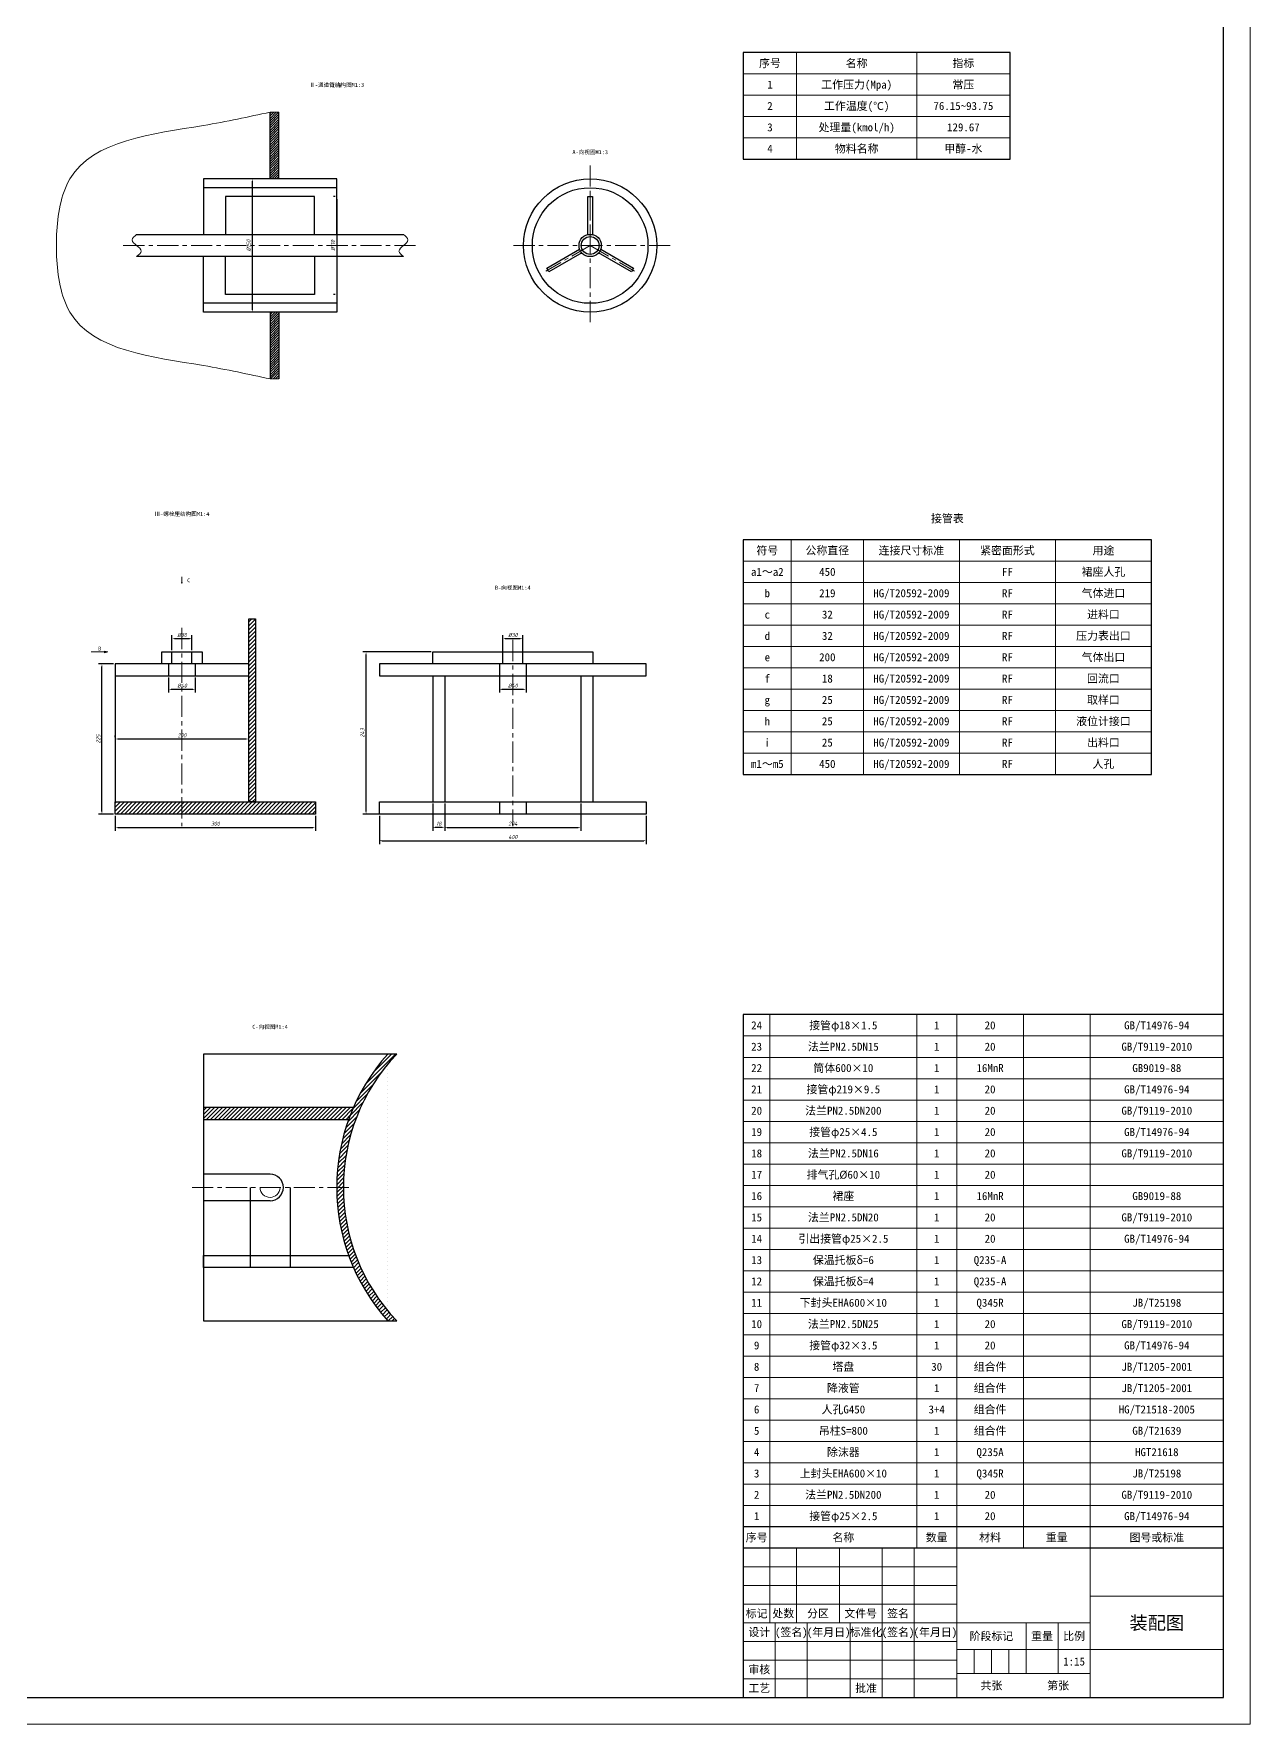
# Model space of a CAD drawing. Header units: millimetres. Extents: x 0 to 841, y 0 to 1189.
# Drawn here: x 385 to 841, y 0 to 634 of the extents above; entities that cross this region are included whole.
import ezdxf
from ezdxf.enums import TextEntityAlignment as Align

# ---------------------------------------------------------------- set-up
doc = ezdxf.new("R2010")
doc.units = ezdxf.units.MM
doc.header["$LTSCALE"] = 0.25
doc.linetypes.add('CENTER', pattern=[50.8, 31.75, -6.35, 6.35, -6.35])
for name, color, linetype, lineweight in [('中心线', 6, 'CENTER', 15), ('剖面线', 5, 'Continuous', 15), ('尺寸', 3, 'Continuous', 15), ('文字', 7, 'Continuous', 15), ('粗实线', 7, 'Continuous', 30), ('细实线', 7, 'Continuous', 15)]:
    doc.layers.add(name, color=color, linetype=linetype, lineweight=lineweight)
doc.styles.add('gbeitc', font='gbeitc.shx', dxfattribs={"bigfont": 'gbcbig.shx'})
doc.styles.add('Songti', font='')
doc.styles.get('Songti').set_extended_font_data('SimSun')
doc.dimstyles.new('gbeitc', dxfattribs={"dimtxt": 1.5, "dimasz": 0.9375, "dimexe": 1.25, "dimexo": 0.625, "dimtad": 1, "dimdec": 0, "dimlfac": 15, "dimdsep": 46, "dimtxsty": 'gbeitc', "dimcen": 2.5, "dimadec": 0, "dimazin": 0, "dimtfac": 1, "dimtdec": 3, "dimtmove": 0, "dimatfit": 3, "dimfxl": 1, "dimarcsym": 0})

# ---------------------------------------------------------------- blocks, each defined once
blk = doc.blocks.new('*D425')
at = {"layer": 'Defpoints', "color": 0, "transparency": 16777216}
for p in [(473.6, 579.35), (466.93, 529.35), (473.6, 529.35)]:
    blk.add_point(p, dxfattribs=at)
at = {"layer": '尺寸', "color": 0, "lineweight": -2, "transparency": 16777216}
for p, q in [((472.98, 579.35), (465.68, 579.35)), ((466.93, 578.41), (466.93, 530.29)), ((472.98, 529.35), (465.68, 529.35))]:
    blk.add_line(p, q, dxfattribs=at)
at = {"layer": '尺寸', "color": 0, "transparency": 16777216}
for points in [[(466.78, 578.41), (467.09, 578.41), (466.93, 579.35)], [(466.78, 530.29), (467.09, 530.29), (466.93, 529.35)]]:
    blk.add_solid(points, dxfattribs=at)
at = {"layer": '尺寸', "color": 0, "transparency": 16777216, "insert": (465.56, 554.35), "char_height": 1.5, "attachment_point": 5, "rotation": 90, "style": 'gbeitc'}
blk.add_mtext('%%c150', dxfattribs=at)
blk = doc.blocks.new('*D426')
at = {"layer": 'Defpoints', "color": 0, "transparency": 16777216}
for p in [(498.6, 572.68), (498.6, 536.02), (498.6, 536.02)]:
    blk.add_point(p, dxfattribs=at)
at = {"layer": '尺寸', "color": 0, "lineweight": -2, "transparency": 16777216}
for p, q in [((497.98, 572.68), (497.35, 572.68)), ((498.6, 571.75), (498.6, 536.95)), ((497.98, 536.02), (497.35, 536.02))]:
    blk.add_line(p, q, dxfattribs=at)
at = {"layer": '尺寸', "color": 0, "transparency": 16777216}
for points in [[(498.44, 571.75), (498.76, 571.75), (498.6, 572.68)], [(498.44, 536.95), (498.76, 536.95), (498.6, 536.02)]]:
    blk.add_solid(points, dxfattribs=at)
at = {"layer": '尺寸', "color": 0, "transparency": 16777216, "insert": (497.22, 554.35), "char_height": 1.5, "attachment_point": 5, "rotation": 90, "style": 'gbeitc'}
blk.add_mtext('%%c110', dxfattribs=at)
blk = doc.blocks.new('*D427')
at = {"layer": 'Defpoints', "color": 0, "transparency": 16777216}
for p in [(415.6, 341.225), (490.6, 341.225), (490.6, 336.225)]:
    blk.add_point(p, dxfattribs=at)
at = {"layer": '尺寸', "color": 0, "lineweight": -2, "transparency": 16777216}
for p, q in [((415.6, 340.6), (415.6, 334.975)), ((416.5375, 336.225), (489.6625, 336.225)), ((490.6, 340.6), (490.6, 334.975))]:
    blk.add_line(p, q, dxfattribs=at)
at = {"layer": '尺寸', "color": 0, "transparency": 16777216}
for points in [[(416.5375, 336.38125), (416.5375, 336.06875), (415.6, 336.225)], [(489.6625, 336.38125), (489.6625, 336.06875), (490.6, 336.225)]]:
    blk.add_solid(points, dxfattribs=at)
at = {"layer": '尺寸', "color": 0, "transparency": 16777216, "insert": (453.1, 337.6), "char_height": 1.5, "attachment_point": 5, "style": 'gbeitc'}
blk.add_mtext('300', dxfattribs=at)
blk = doc.blocks.new('*D428')
at = {"layer": 'Defpoints', "color": 0, "transparency": 16777216}
for p in [(415.6, 369.35), (465.6, 369.35), (465.6, 369.35)]:
    blk.add_point(p, dxfattribs=at)
at = {"layer": '尺寸', "color": 0, "lineweight": -2, "transparency": 16777216}
for p, q in [((415.6, 369.975), (415.6, 370.6)), ((416.5375, 369.35), (464.6625, 369.35)), ((465.6, 369.975), (465.6, 370.6))]:
    blk.add_line(p, q, dxfattribs=at)
at = {"layer": '尺寸', "color": 0, "transparency": 16777216}
for points in [[(416.5375, 369.50625), (416.5375, 369.19375), (415.6, 369.35)], [(464.6625, 369.50625), (464.6625, 369.19375), (465.6, 369.35)]]:
    blk.add_solid(points, dxfattribs=at)
at = {"layer": '尺寸', "color": 0, "transparency": 16777216, "insert": (440.6, 370.725), "char_height": 1.5, "attachment_point": 5, "style": 'gbeitc'}
blk.add_mtext('200', dxfattribs=at)
blk = doc.blocks.new('*D429')
at = {"layer": 'Defpoints', "color": 0, "transparency": 16777216}
for p in [(444.35, 406.975), (436.85, 401.975), (444.35, 401.975)]:
    blk.add_point(p, dxfattribs=at)
at = {"layer": '尺寸', "color": 0, "lineweight": -2, "transparency": 16777216}
for p, q in [((436.85, 402.6), (436.85, 408.225)), ((437.7875, 406.975), (443.4125, 406.975)), ((444.35, 402.6), (444.35, 408.225))]:
    blk.add_line(p, q, dxfattribs=at)
at = {"layer": '尺寸', "color": 0, "transparency": 16777216}
for points in [[(437.7875, 407.13125), (437.7875, 406.81875), (436.85, 406.975)], [(443.4125, 407.13125), (443.4125, 406.81875), (444.35, 406.975)]]:
    blk.add_solid(points, dxfattribs=at)
at = {"layer": '尺寸', "color": 0, "transparency": 16777216, "insert": (440.6, 408.35), "char_height": 1.5, "attachment_point": 5, "style": 'gbeitc'}
blk.add_mtext('%%c30', dxfattribs=at)
blk = doc.blocks.new('*D430')
at = {"layer": 'Defpoints', "color": 0, "transparency": 16777216}
for p in [(435.6, 392.975), (445.6, 392.975), (445.6, 387.975)]:
    blk.add_point(p, dxfattribs=at)
at = {"layer": '尺寸', "color": 0, "lineweight": -2, "transparency": 16777216}
for p, q in [((435.6, 392.35), (435.6, 386.725)), ((436.5375, 387.975), (444.6625, 387.975)), ((445.6, 392.35), (445.6, 386.725))]:
    blk.add_line(p, q, dxfattribs=at)
at = {"layer": '尺寸', "color": 0, "transparency": 16777216}
for points in [[(436.5375, 388.13125), (436.5375, 387.81875), (435.6, 387.975)], [(444.6625, 388.13125), (444.6625, 387.81875), (445.6, 387.975)]]:
    blk.add_solid(points, dxfattribs=at)
at = {"layer": '尺寸', "color": 0, "transparency": 16777216, "insert": (440.6, 389.35), "char_height": 1.5, "attachment_point": 5, "style": 'gbeitc'}
blk.add_mtext('%%c40', dxfattribs=at)
blk = doc.blocks.new('*D431')
at = {"layer": 'Defpoints', "color": 0, "transparency": 16777216}
for p in [(410.6, 397.475), (415.6, 397.475), (415.6, 341.225)]:
    blk.add_point(p, dxfattribs=at)
at = {"layer": '尺寸', "color": 0, "lineweight": -2, "transparency": 16777216}
for p, q in [((414.975, 397.475), (409.35, 397.475)), ((410.6, 342.1625), (410.6, 396.5375)), ((414.975, 341.225), (409.35, 341.225))]:
    blk.add_line(p, q, dxfattribs=at)
at = {"layer": '尺寸', "color": 0, "transparency": 16777216}
for points in [[(410.44375, 396.5375), (410.75625, 396.5375), (410.6, 397.475)], [(410.44375, 342.1625), (410.75625, 342.1625), (410.6, 341.225)]]:
    blk.add_solid(points, dxfattribs=at)
at = {"layer": '尺寸', "color": 0, "transparency": 16777216, "insert": (409.225, 369.35), "char_height": 1.5, "attachment_point": 5, "rotation": 90, "style": 'gbeitc'}
blk.add_mtext('225', dxfattribs=at)
blk = doc.blocks.new('*D432')
at = {"layer": 'Defpoints', "color": 0, "transparency": 16777216}
for p in [(539.1, 345.725), (590.1, 345.725), (590.1, 336.225)]:
    blk.add_point(p, dxfattribs=at)
at = {"layer": '尺寸', "color": 0, "lineweight": -2, "transparency": 16777216}
for p, q in [((539.1, 345.1), (539.1, 334.975)), ((590.1, 345.1), (590.1, 334.975)), ((540.0375, 336.225), (589.1625, 336.225))]:
    blk.add_line(p, q, dxfattribs=at)
at = {"layer": '尺寸', "color": 0, "transparency": 16777216}
for points in [[(540.0375, 336.38125), (540.0375, 336.06875), (539.1, 336.225)], [(589.1625, 336.38125), (589.1625, 336.06875), (590.1, 336.225)]]:
    blk.add_solid(points, dxfattribs=at)
at = {"layer": '尺寸', "color": 0, "transparency": 16777216, "insert": (564.6, 337.6), "char_height": 1.5, "attachment_point": 5, "style": 'gbeitc'}
blk.add_mtext('204', dxfattribs=at)
blk = doc.blocks.new('*D433')
at = {"layer": 'Defpoints', "color": 0, "transparency": 16777216}
for p in [(534.6, 345.725), (539.1, 345.725), (534.6, 336.225)]:
    blk.add_point(p, dxfattribs=at)
at = {"layer": '尺寸', "color": 0, "lineweight": -2, "transparency": 16777216}
for p, q in [((534.6, 345.1), (534.6, 334.975)), ((539.1, 345.1), (539.1, 334.975)), ((538.1625, 336.225), (535.5375, 336.225))]:
    blk.add_line(p, q, dxfattribs=at)
at = {"layer": '尺寸', "color": 0, "transparency": 16777216}
for points in [[(535.5375, 336.38125), (535.5375, 336.06875), (534.6, 336.225)], [(538.1625, 336.38125), (538.1625, 336.06875), (539.1, 336.225)]]:
    blk.add_solid(points, dxfattribs=at)
at = {"layer": '尺寸', "color": 0, "transparency": 16777216, "insert": (536.85, 337.6), "char_height": 1.5, "attachment_point": 5, "style": 'gbeitc'}
blk.add_mtext('18', dxfattribs=at)
blk = doc.blocks.new('*D434')
at = {"layer": 'Defpoints', "color": 0, "transparency": 16777216}
for p in [(514.6, 341.225), (614.6, 341.225), (614.6, 331.225)]:
    blk.add_point(p, dxfattribs=at)
at = {"layer": '尺寸', "color": 0, "lineweight": -2, "transparency": 16777216}
for p, q in [((514.6, 340.6), (514.6, 329.975)), ((614.6, 340.6), (614.6, 329.975)), ((515.5375, 331.225), (613.6625, 331.225))]:
    blk.add_line(p, q, dxfattribs=at)
at = {"layer": '尺寸', "color": 0, "transparency": 16777216}
for points in [[(515.5375, 331.38125), (515.5375, 331.06875), (514.6, 331.225)], [(613.6625, 331.38125), (613.6625, 331.06875), (614.6, 331.225)]]:
    blk.add_solid(points, dxfattribs=at)
at = {"layer": '尺寸', "color": 0, "transparency": 16777216, "insert": (564.6, 332.6), "char_height": 1.5, "attachment_point": 5, "style": 'gbeitc'}
blk.add_mtext('400', dxfattribs=at)
blk = doc.blocks.new('*D435')
at = {"layer": 'Defpoints', "color": 0, "transparency": 16777216}
for p in [(568.35, 406.975), (560.85, 397.475), (568.35, 397.475)]:
    blk.add_point(p, dxfattribs=at)
at = {"layer": '尺寸', "color": 0, "lineweight": -2, "transparency": 16777216}
for p, q in [((560.85, 398.1), (560.85, 408.225)), ((561.7875, 406.975), (567.4125, 406.975)), ((568.35, 398.1), (568.35, 408.225))]:
    blk.add_line(p, q, dxfattribs=at)
at = {"layer": '尺寸', "color": 0, "transparency": 16777216}
for points in [[(561.7875, 407.13125), (561.7875, 406.81875), (560.85, 406.975)], [(567.4125, 407.13125), (567.4125, 406.81875), (568.35, 406.975)]]:
    blk.add_solid(points, dxfattribs=at)
at = {"layer": '尺寸', "color": 0, "transparency": 16777216, "insert": (564.6, 408.35), "char_height": 1.5, "attachment_point": 5, "style": 'gbeitc'}
blk.add_mtext('%%C30', dxfattribs=at)
blk = doc.blocks.new('*D436')
at = {"layer": 'Defpoints', "color": 0, "transparency": 16777216}
for p in [(559.6, 397.475), (569.6, 397.475), (569.6, 387.975)]:
    blk.add_point(p, dxfattribs=at)
at = {"layer": '尺寸', "color": 0, "lineweight": -2, "transparency": 16777216}
for p, q in [((559.6, 396.85), (559.6, 386.725)), ((569.6, 396.85), (569.6, 386.725)), ((560.5375, 387.975), (568.6625, 387.975))]:
    blk.add_line(p, q, dxfattribs=at)
at = {"layer": '尺寸', "color": 0, "transparency": 16777216}
for points in [[(560.5375, 388.13125), (560.5375, 387.81875), (559.6, 387.975)], [(568.6625, 388.13125), (568.6625, 387.81875), (569.6, 387.975)]]:
    blk.add_solid(points, dxfattribs=at)
at = {"layer": '尺寸', "color": 0, "transparency": 16777216, "insert": (564.6, 389.35), "char_height": 1.5, "attachment_point": 5, "style": 'gbeitc'}
blk.add_mtext('%%C40', dxfattribs=at)
blk = doc.blocks.new('*D437')
at = {"layer": 'Defpoints', "color": 0, "transparency": 16777216}
for p in [(509.6, 401.975), (534.6, 401.975), (534.6, 341.225)]:
    blk.add_point(p, dxfattribs=at)
at = {"layer": '尺寸', "color": 0, "lineweight": -2, "transparency": 16777216}
for p, q in [((533.975, 401.975), (508.35, 401.975)), ((509.6, 342.1625), (509.6, 401.0375)), ((533.975, 341.225), (508.35, 341.225))]:
    blk.add_line(p, q, dxfattribs=at)
at = {"layer": '尺寸', "color": 0, "transparency": 16777216}
for points in [[(509.44375, 401.0375), (509.75625, 401.0375), (509.6, 401.975)], [(509.44375, 342.1625), (509.75625, 342.1625), (509.6, 341.225)]]:
    blk.add_solid(points, dxfattribs=at)
at = {"layer": '尺寸', "color": 0, "transparency": 16777216, "insert": (508.225, 371.6), "char_height": 1.5, "attachment_point": 5, "rotation": 90, "style": 'gbeitc'}
blk.add_mtext('243', dxfattribs=at)

msp = doc.modelspace()

# ---------------------------------------------------------------- hatches: boundary and pattern name
at = {"layer": '剖面线'}
h = msp.add_hatch(dxfattribs=at)
h.set_pattern_fill('ANSI31', color=256, scale=0.2, style=0)
h.paths.add_polyline_path([(473.6, 579.35), (473.6, 604.35), (476.933, 604.35), (476.933, 579.35)], flags=16)
h = msp.add_hatch(dxfattribs=at)
h.set_pattern_fill('ANSI31', color=256, scale=0.2, style=0)
h.paths.add_polyline_path([(473.6, 529.35), (473.6, 504.35), (476.933, 504.35), (476.933, 529.35)], flags=16)
h = msp.add_hatch(dxfattribs=at)
h.set_pattern_fill('ANSI31', color=256, scale=0.333333, style=0)
h.paths.add_polyline_path([(465.6, 345.725), (465.6, 414.35), (468.1, 414.35), (468.1, 345.725)], flags=16)
h = msp.add_hatch(dxfattribs=at)
h.set_pattern_fill('ANSI31', color=256, scale=0.333333, style=0)
h.paths.add_polyline_path([(490.6, 341.225), (415.6, 341.225), (415.6, 345.725), (490.6, 345.725)], flags=16)
h = msp.add_hatch(dxfattribs=at)
h.set_pattern_fill('ANSI31', color=256, scale=0.333333, style=0)
edge = h.paths.add_edge_path(flags=16)
edge.add_arc((573.6, 201.225), 72.5, 136.397181, 223.602819)
edge.add_line((521.1, 151.225), (517.697, 151.225))
edge.add_arc((573.6, 201.225), 75.001, 138.190093, 221.809907, ccw=False)
edge.add_line((517.697, 251.225), (521.1, 251.225))
h = msp.add_hatch(dxfattribs=at)
h.set_pattern_fill('ANSI31', color=256, scale=0.333333, style=0)
h.paths.add_polyline_path([(504.863, 231.225), (448.6, 231.225), (448.6, 226.725), (503.067, 226.725)], flags=16)

# ---------------------------------------------------------------- linework, layer by layer
at = {"layer": '中心线'}
for p, q in [((593.6, 584.35), (593.6, 524.35)), ((593.6, 554.35), (593.6, 573.517)), ((418.6, 554.35), (528.6, 554.35)), ((623.6, 554.35), (563.6, 554.35)), ((593.6, 554.35), (577.001, 544.767)), ((593.6, 554.35), (610.199, 544.767)), ((440.6, 410.975), (440.6, 336.725)), ((564.6, 406.475), (564.6, 336.725)), ((503.1, 201.225), (444.1, 201.225))]:
    msp.add_line(p, q, dxfattribs=at)
at = {"layer": '文字'}
for p, q in [((440.475, 428.1), (440.6, 427.6)), ((440.475, 428.1), (440.725, 428.1)), ((440.6, 430.1), (440.6, 427.6)), ((440.725, 428.1), (440.6, 427.6)), ((406.6, 401.975), (412.85, 401.975)), ((411.6, 402.288), (412.85, 401.975)), ((411.6, 401.663), (411.6, 402.288)), ((411.6, 401.663), (412.85, 401.975))]:
    msp.add_line(p, q, dxfattribs=at)
at = {"layer": '粗实线'}
for p, q in [((831, 10), (831, 1179)), ((751, 626.667), (651, 626.667)), ((651, 626.667), (651, 586.667)), ((751, 586.667), (751, 626.667)), ((473.6, 579.35), (473.6, 604.35)), ((476.933, 579.35), (476.933, 604.35)), ((651, 586.667), (751, 586.667)), ((498.6, 579.35), (448.6, 579.35)), ((448.6, 579.35), (448.6, 558.517)), ((498.6, 558.517), (498.6, 579.35)), ((498.6, 576.017), (448.6, 576.017)), ((490.267, 572.683), (456.933, 572.683)), ((456.933, 572.683), (456.933, 558.517)), ((490.267, 558.517), (490.267, 572.683)), ((592.767, 558.433), (592.767, 572.683)), ((592.767, 572.683), (594.433, 572.683)), ((594.433, 572.683), (594.433, 558.433)), ((423.6, 558.517), (523.6, 558.517)), ((577.306, 545.905), (589.647, 553.03)), ((590.48, 551.587), (578.14, 544.462)), ((609.06, 544.462), (596.72, 551.587)), ((597.553, 553.03), (609.894, 545.905)), ((523.6, 550.183), (423.6, 550.183)), ((448.6, 529.35), (448.6, 550.183)), ((456.933, 536.017), (456.933, 550.183)), ((490.267, 550.183), (490.267, 536.017)), ((498.6, 550.183), (498.6, 529.35)), ((578.14, 544.462), (577.306, 545.905)), ((609.894, 545.905), (609.06, 544.462)), ((498.6, 532.683), (448.6, 532.683)), ((490.267, 536.017), (456.933, 536.017)), ((498.6, 529.35), (448.6, 529.35)), ((473.6, 529.35), (473.6, 504.35)), ((476.933, 529.35), (476.933, 504.35)), ((804, 444), (651, 444)), ((651, 444), (651, 356)), ((804, 356), (804, 444)), ((465.6, 345.725), (465.6, 414.35)), ((465.6, 414.35), (468.1, 414.35)), ((468.1, 414.35), (468.1, 345.725)), ((433.1, 397.475), (433.1, 401.975)), ((433.1, 401.975), (448.1, 401.975)), ((436.85, 397.475), (436.85, 401.975)), ((444.35, 397.475), (444.35, 401.975)), ((448.1, 401.975), (448.1, 397.475)), ((534.6, 397.475), (534.6, 401.975)), ((534.6, 401.975), (594.6, 401.975)), ((560.85, 397.475), (560.85, 401.975)), ((568.35, 397.475), (568.35, 401.975)), ((594.6, 401.975), (594.6, 397.475)), ((465.6, 397.475), (415.6, 397.475)), ((415.6, 397.475), (415.6, 392.975)), ((415.6, 397.475), (415.6, 345.725)), ((415.6, 392.975), (465.6, 392.975)), ((435.6, 397.475), (435.6, 392.975)), ((445.6, 397.475), (445.6, 392.975)), ((514.6, 397.475), (514.6, 392.975)), ((614.6, 397.475), (514.6, 397.475)), ((514.6, 392.975), (614.6, 392.975)), ((534.6, 392.975), (534.6, 345.725)), ((539.1, 392.975), (539.1, 345.725)), ((559.6, 397.475), (559.6, 392.975)), ((569.6, 397.475), (569.6, 392.975)), ((590.1, 392.975), (590.1, 345.725)), ((594.6, 392.975), (594.6, 345.725)), ((614.6, 392.975), (614.6, 397.475)), ((651, 356), (804, 356)), ((415.6, 341.225), (415.6, 345.725)), ((415.6, 345.725), (490.6, 345.725)), ((468.1, 345.725), (465.6, 345.725)), ((490.6, 345.725), (490.6, 341.225)), ((514.6, 341.225), (514.6, 345.725)), ((514.6, 345.725), (614.6, 345.725)), ((559.6, 345.725), (559.6, 341.225)), ((569.6, 345.725), (569.6, 341.225)), ((614.6, 345.725), (614.6, 341.225)), ((490.6, 341.225), (415.6, 341.225)), ((614.6, 341.225), (514.6, 341.225)), ((831, 266), (651, 266)), ((651, 266), (651, 74)), ((521.1, 251.225), (448.6, 251.225)), ((448.6, 251.225), (448.6, 151.225)), ((504.863, 231.225), (448.6, 231.225)), ((448.6, 231.225), (448.6, 226.725)), ((448.6, 226.725), (503.067, 226.725)), ((473.6, 206.225), (448.6, 206.225)), ((466.1, 201.225), (466.1, 171.225)), ((481.1, 201.225), (481.1, 171.225)), ((473.6, 196.225), (448.6, 196.225)), ((448.6, 171.225), (448.6, 175.725)), ((448.6, 175.725), (503.067, 175.725)), ((504.863, 171.225), (448.6, 171.225)), ((448.6, 151.225), (521.1, 151.225)), ((831, 74), (651, 74)), ((651, 74), (651, 66)), ((831, 66), (651, 66)), ((651, 66), (651, 10)), ((25, 10), (831, 10))]:
    msp.add_line(p, q, dxfattribs=at)
for radius in [25, 21.667, 4.167, 3.333]:
    msp.add_circle((593.6, 554.35), radius, dxfattribs=at)
for centre, radius, start, end in [((573.6, 201.225), 75.001, 138.190093, 221.809907), ((573.6, 201.225), 72.5, 136.397181, 223.602819), ((473.6, 201.225), 5, 270, 90)]:
    msp.add_arc(centre, radius, start, end, dxfattribs=at)
at = {"layer": '细实线'}
for p, q in [((841, 0), (841, 1189)), ((671, 626.667), (671, 586.667)), ((716, 626.667), (716, 586.667)), ((651, 618.667), (751, 618.667)), ((651, 610.667), (751, 610.667)), ((473.6, 604.35), (476.933, 604.35)), ((651, 602.667), (751, 602.667)), ((651, 594.667), (751, 594.667)), ((473.6, 579.35), (476.933, 579.35)), ((473.6, 529.35), (476.933, 529.35)), ((473.6, 504.35), (476.933, 504.35)), ((669, 444), (669, 356)), ((696, 444), (696, 356)), ((732, 444), (732, 356)), ((768, 444), (768, 356)), ((651, 436), (804, 436)), ((651, 428), (804, 428)), ((651, 420), (804, 420)), ((651, 412), (804, 412)), ((651, 404), (804, 404)), ((651, 396), (804, 396)), ((651, 388), (804, 388)), ((651, 380), (804, 380)), ((651, 372), (804, 372)), ((651, 364), (804, 364)), ((661, 266), (661, 66)), ((716, 266), (716, 66)), ((731, 266), (731, 66)), ((756, 266), (756, 66)), ((781, 266), (781, 66)), ((831, 266), (831, 66)), ((651, 258), (831, 258)), ((521.1, 251.225), (517.697, 251.225)), ((651, 250), (831, 250)), ((651, 242), (831, 242)), ((504.863, 231.225), (503.067, 226.725)), ((651, 234), (831, 234)), ((651, 226), (831, 226)), ((651, 218), (831, 218)), ((651, 210), (831, 210)), ((651, 202), (831, 202)), ((651, 194), (831, 194)), ((651, 186), (831, 186)), ((651, 178), (831, 178)), ((651, 170), (831, 170)), ((651, 162), (831, 162)), ((651, 154), (831, 154)), ((521.1, 151.225), (517.697, 151.225)), ((651, 146), (831, 146)), ((651, 138), (831, 138)), ((651, 130), (831, 130)), ((651, 122), (831, 122)), ((651, 114), (831, 114)), ((651, 106), (831, 106)), ((651, 98), (831, 98)), ((651, 90), (831, 90)), ((651, 82), (831, 82)), ((651, 74), (831, 74)), ((661, 38), (661, 66)), ((671, 38), (671, 66)), ((687, 38), (687, 66)), ((703, 10), (703, 66)), ((715, 10), (715, 66)), ((731, 10), (731, 66)), ((781, 10), (781, 66)), ((731, 59), (651, 59)), ((731, 52), (651, 52)), ((731, 45), (651, 45)), ((781, 48), (831, 48)), ((781, 38), (651, 38)), ((663, 10), (663, 38)), ((675, 10), (675, 38)), ((691, 10), (691, 38)), ((757, 19), (757, 38)), ((769, 19), (769, 38)), ((731, 31), (651, 31)), ((731, 28), (831, 28)), ((737.5, 19), (737.5, 28)), ((744, 19), (744, 28)), ((750.5, 19), (750.5, 28)), ((731, 24), (651, 24)), ((731, 17), (651, 17)), ((781, 19), (731, 19)), ((0, 0), (841, 0))]:
    msp.add_line(p, q, dxfattribs=at)
for centre, radius, start, end in [((473.6, 201.225), 3.75, 180, 0), ((573.6, 201.225), 75.001, 199.87672, 203.578525)]:
    msp.add_arc(centre, radius, start, end, dxfattribs=at)
msp.add_open_spline([(473.6, 604.35), (465.549, 602.607), (440.493, 597.181), (398.245, 593.12), (393.467, 562.701), (393.467, 545.999), (398.245, 515.58), (440.493, 511.519), (465.549, 506.093), (473.6, 504.35)], degree=3, knots=[0, 0, 0, 0, 382.4264635, 1190.2011846, 1511.5751879, 1636.5751879, 1957.9491912, 2765.7239123, 3148.1503758, 3148.1503758, 3148.1503758, 3148.1503758], dxfattribs=at)
for points in [[(423.6, 558.517), (422.767, 557.822), (421.1, 556.433), (423.6, 554.35), (426.1, 552.267), (424.433, 550.878), (423.6, 550.183)], [(523.6, 558.517), (524.433, 557.822), (526.1, 556.433), (523.6, 554.35), (521.1, 552.267), (522.767, 550.878), (523.6, 550.183)]]:
    msp.add_open_spline(points, degree=3, dxfattribs=at)

# ---------------------------------------------------------------- texts
at = {"layer": '文字', "style": 'Songti'}
for s, height, p in [('序号', 3, (661, 622.667)), ('名称', 3, (693.5, 622.667)), ('指标', 3, (733.5, 622.667)), ('Ⅱ-通道管结构图M1:3', 1.5, (498.6, 614.583)), ('1:3', 1.5, (498.6, 614.35)), ('1', 3, (661, 614.667)), ('工作压力(Mpa)', 3, (693.5, 614.667)), ('常压', 3, (733.5, 614.667)), ('工作温度(℃)', 3, (693.5, 606.667)), ('2', 3, (661, 606.667)), ('76.15~93.75', 3, (733.5, 606.667)), ('3', 3, (661, 598.667)), ('处理量(kmol/h)', 3, (693.5, 598.667)), ('129.67', 3, (733.5, 598.667)), ('A-向视图M1:3', 1.5, (593.6, 589.35)), ('4', 3, (661, 590.667)), ('物料名称', 3, (693.5, 590.667)), ('甲醇-水', 3, (733.5, 590.667)), ('Ⅲ-螺栓座结构图M1:4', 1.5, (440.6, 453.725)), ('接管表', 3, (727.5, 452)), ('裙座人孔', 3, (786, 432)), ('C', 1.5, (443.1, 428.85)), ('B-向视图M1:4', 1.5, (564.6, 426.067)), ('气体进口', 3, (786, 424)), ('进料口', 3, (786, 416)), ('压力表出口', 3, (786, 408)), ('B', 1.5, (409.725, 403.225)), ('气体出口', 3, (786, 400)), ('回流口', 3, (786, 392)), ('取样口', 3, (786, 384)), ('液位计接口', 3, (786, 376)), ('出料口', 3, (786, 368)), ('人孔', 3, (786, 360)), ('C-向视图M1:4', 1.5, (473.6, 261.458)), ('24', 3, (656, 262)), ('接管φ18×1.5', 3, (688.5, 262)), ('1', 3, (723.5, 262)), ('20', 3, (743.5, 262)), ('GB/T14976-94', 3, (806, 262)), ('23', 3, (656, 254)), ('法兰PN2.5DN15', 3, (688.5, 254)), ('1', 3, (723.5, 254)), ('20', 3, (743.5, 254)), ('GB/T9119-2010', 3, (806, 254)), ('22', 3, (656, 246)), ('筒体600×10', 3, (688.5, 246)), ('1', 3, (723.5, 246)), ('16MnR', 3, (743.5, 246)), ('GB9019-88', 3, (806, 246)), ('21', 3, (656, 238)), ('接管φ219×9.5', 3, (688.5, 238)), ('1', 3, (723.5, 238)), ('20', 3, (743.5, 238)), ('GB/T14976-94', 3, (806, 238)), ('20', 3, (656, 230)), ('法兰PN2.5DN200', 3, (688.5, 230)), ('1', 3, (723.5, 230)), ('20', 3, (743.5, 230)), ('GB/T9119-2010', 3, (806, 230)), ('19', 3, (656, 222)), ('接管φ25×4.5', 3, (688.5, 222)), ('1', 3, (723.5, 222)), ('20', 3, (743.5, 222)), ('GB/T14976-94', 3, (806, 222)), ('法兰PN2.5DN16', 3, (688.5, 214)), ('20', 3, (743.5, 214)), ('GB/T9119-2010', 3, (806, 214)), ('18', 3, (656, 214)), ('1', 3, (723.5, 214)), ('17', 3, (656, 206)), ('排气孔%%c60×10', 3, (688.5, 206)), ('1', 3, (723.5, 206)), ('20', 3, (743.5, 206)), ('16', 3, (656, 198)), ('裙座', 3, (688.5, 198)), ('1', 3, (723.5, 198)), ('16MnR', 3, (743.5, 198)), ('GB9019-88', 3, (806, 198)), ('15', 3, (656, 190)), ('法兰PN2.5DN20', 3, (688.5, 190)), ('1', 3, (723.5, 190)), ('20', 3, (743.5, 190)), ('GB/T9119-2010', 3, (806, 190)), ('引出接管φ25×2.5', 3, (688.5, 182)), ('14', 3, (656, 182)), ('1', 3, (723.5, 182)), ('20', 3, (743.5, 182)), ('GB/T14976-94', 3, (806, 182)), ('13', 3, (656, 174)), ('保温托板δ=6', 3, (688.5, 174)), ('1', 3, (723.5, 174)), ('Q235-A', 3, (743.5, 174)), ('12', 3, (656, 166)), ('保温托板δ=4', 3, (688.5, 166)), ('1', 3, (723.5, 166)), ('Q235-A', 3, (743.5, 166)), ('11', 3, (656, 158)), ('下封头EHA600×10', 3, (688.5, 158)), ('1', 3, (723.5, 158)), ('Q345R', 3, (743.5, 158)), ('JB/T25198', 3, (806, 158)), ('10', 3, (656, 150)), ('法兰PN2.5DN25', 3, (688.5, 150)), ('1', 3, (723.5, 150)), ('20', 3, (743.5, 150)), ('GB/T9119-2010', 3, (806, 150)), ('9', 3, (656, 142)), ('接管φ32×3.5', 3, (688.5, 142)), ('1', 3, (723.5, 142)), ('20', 3, (743.5, 142)), ('GB/T14976-94', 3, (806, 142)), ('8', 3, (656, 134)), ('塔盘', 3, (688.5, 134)), ('30', 3, (723.5, 134)), ('组合件', 3, (743.5, 134)), ('JB/T1205-2001', 3, (806, 134)), ('7', 3, (656, 126)), ('降液管', 3, (688.5, 126)), ('1', 3, (723.5, 126)), ('组合件', 3, (743.5, 126)), ('JB/T1205-2001', 3, (806, 126)), ('6', 3, (656, 118)), ('人孔G450', 3, (688.5, 118)), ('3+4', 3, (723.5, 118)), ('组合件', 3, (743.5, 118)), ('HG/T21518-2005', 3, (806, 118)), ('5', 3, (656, 110)), ('吊柱S=800', 3, (688.5, 110)), ('1', 3, (723.5, 110)), ('组合件', 3, (743.5, 110)), ('GB/T21639', 3, (806, 110)), ('4', 3, (656, 102)), ('除沫器', 3, (688.5, 102)), ('1', 3, (723.5, 102)), ('Q235A', 3, (743.5, 102)), ('HGT21618', 3, (806, 102)), ('3', 3, (656, 94)), ('上封头EHA600×10', 3, (688.5, 94)), ('1', 3, (723.5, 94)), ('Q345R', 3, (743.5, 94)), ('JB/T25198', 3, (806, 94)), ('2', 3, (656, 86)), ('法兰PN2.5DN200', 3, (688.5, 86)), ('1', 3, (723.5, 86)), ('20', 3, (743.5, 86)), ('GB/T9119-2010', 3, (806, 86)), ('1', 3, (656, 78)), ('接管φ25×2.5', 3, (688.5, 78)), ('1', 3, (723.5, 78)), ('20', 3, (743.5, 78)), ('GB/T14976-94', 3, (806, 78)), ('序号', 3, (656, 70)), ('名称', 3, (688.5, 70)), ('数量', 3, (723.5, 70)), ('材料', 3, (743.5, 70)), ('重量', 3, (768.5, 70)), ('图号或标准', 3, (806, 70)), ('标记', 3, (656, 41.5)), ('处数', 3, (666, 41.5)), ('分区', 3, (679, 41.5)), ('文件号', 3, (695, 41.5)), ('签名', 3, (709, 41.5)), ('装配图', 5, (806, 38)), ('设计', 3, (657, 34.5)), ('(签名)', 3, (669, 34.5)), ('(年月日)', 3, (683, 34.5)), ('标准化', 3, (697, 34.5)), ('(签名)', 3, (709, 34.5)), ('(年月日)', 3, (723, 34.5)), ('阶段标记', 3, (744, 33)), ('重量', 3, (763, 33)), ('比例', 3, (775, 33)), ('审核', 3, (657, 20.5)), ('1:15', 3, (775, 23.5)), ('工艺', 3, (657, 13.5)), ('批准', 3, (697, 13.5)), ('共张', 3, (744, 14.5)), ('第张', 3, (769, 14.5))]:
    msp.add_text(s, height=height, dxfattribs=at).set_placement(p, align=Align.MIDDLE_CENTER)
at = {"layer": '粗实线', "style": 'Songti'}
for s, p in [('符号', (660, 440)), ('公称直径', (682.5, 440)), ('连接尺寸标准', (714, 440)), ('紧密面形式', (750, 440)), ('用途', (786, 440))]:
    msp.add_text(s, height=3, dxfattribs=at).set_placement(p, align=Align.MIDDLE_CENTER)
at = {"layer": '细实线', "style": 'Songti'}
for s, p in [('a1～a2', (660, 432)), ('450', (682.5, 432)), ('FF', (750, 432)), ('b', (660, 424)), ('219', (682.5, 424)), ('HG/T20592-2009', (714, 424)), ('RF', (750, 424)), ('c', (660, 416)), ('32', (682.5, 416)), ('HG/T20592-2009', (714, 416)), ('RF', (750, 416)), ('d', (660, 408)), ('32', (682.5, 408)), ('HG/T20592-2009', (714, 408)), ('RF', (750, 408)), ('e', (660, 400)), ('200', (682.5, 400)), ('HG/T20592-2009', (714, 400)), ('RF', (750, 400)), ('f', (660, 392)), ('18', (682.5, 392)), ('HG/T20592-2009', (714, 392)), ('RF', (750, 392)), ('g', (660, 384)), ('25', (682.5, 384)), ('HG/T20592-2009', (714, 384)), ('RF', (750, 384)), ('h', (660, 376)), ('25', (682.5, 376)), ('HG/T20592-2009', (714, 376)), ('RF', (750, 376)), ('i', (660, 368)), ('25', (682.5, 368)), ('HG/T20592-2009', (714, 368)), ('RF', (750, 368)), ('m1～m5', (660, 360)), ('450', (682.5, 360)), ('HG/T20592-2009', (714, 360)), ('RF', (750, 360))]:
    msp.add_text(s, height=3, dxfattribs=at).set_placement(p, align=Align.MIDDLE_CENTER)

# ---------------------------------------------------------------- dimensions: what is measured, and where the dimension line sits
at = {"layer": '尺寸'}
for base, p1, p2, text, override, picture, middle in [((466.933, 529.35), (473.6, 579.35), (473.6, 529.35), '%%c150', {"dimtxt": 1.5, "dimpost": '%%c<>'}, '*D425', (465.558, 554.35)), ((498.6, 536.017), (498.6, 572.683), (498.6, 536.017), '%%c110', {"dimtxt": 1.5, "dimpost": '%%c<>'}, '*D426', (497.225, 554.35)), ((509.6, 401.975), (534.6, 341.225), (534.6, 401.975), '243', {"dimtxt": 1.5, "dimpost": '<>'}, '*D437', (508.225, 371.6)), ((410.6, 397.475), (415.6, 341.225), (415.6, 397.475), '225', {"dimtxt": 1.5, "dimpost": '<>'}, '*D431', (409.225, 369.35))]:
    dim = msp.add_linear_dim(base=base, p1=p1, p2=p2, angle=90, text=text, dimstyle='gbeitc', override=override, dxfattribs=at)
    dim.commit()
    dim.dimension.update_dxf_attribs({"geometry": picture, "text_midpoint": middle})
for base, p1, p2, text, override, picture, middle in [((444.35, 406.975), (436.85, 401.975), (444.35, 401.975), '%%c30', {"dimtxt": 1.5, "dimpost": '%%c<>'}, '*D429', (440.6, 408.35)), ((568.35, 406.975), (560.85, 397.475), (568.35, 397.475), '%%C30', {"dimtxt": 1.5, "dimpost": '%%C<>'}, '*D435', (564.6, 408.35)), ((445.6, 387.975), (435.6, 392.975), (445.6, 392.975), '%%c40', {"dimtxt": 1.5, "dimpost": '%%c<>'}, '*D430', (440.6, 389.35)), ((569.6, 387.975), (559.6, 397.475), (569.6, 397.475), '%%C40', {"dimtxt": 1.5, "dimpost": '%%C<>'}, '*D436', (564.6, 389.35)), ((465.6, 369.35), (415.6, 369.35), (465.6, 369.35), '200', {"dimtxt": 1.5, "dimpost": '<>'}, '*D428', (440.6, 370.725)), ((534.6, 336.225), (539.1, 345.725), (534.6, 345.725), '18', {"dimtxt": 1.5, "dimpost": '<>'}, '*D433', (536.85, 337.6)), ((590.1, 336.225), (539.1, 345.725), (590.1, 345.725), '204', {"dimtxt": 1.5, "dimpost": '<>'}, '*D432', (564.6, 337.6)), ((490.6, 336.225), (415.6, 341.225), (490.6, 341.225), '300', {"dimtxt": 1.5, "dimpost": '<>'}, '*D427', (453.1, 337.6)), ((614.6, 331.225), (514.6, 341.225), (614.6, 341.225), '400', {"dimtxt": 1.5, "dimpost": '<>'}, '*D434', (564.6, 332.6))]:
    dim = msp.add_linear_dim(base=base, p1=p1, p2=p2, text=text, dimstyle='gbeitc', override=override, dxfattribs=at)
    dim.commit()
    dim.dimension.update_dxf_attribs({"geometry": picture, "text_midpoint": middle})

doc.saveas('drawing.dxf')
